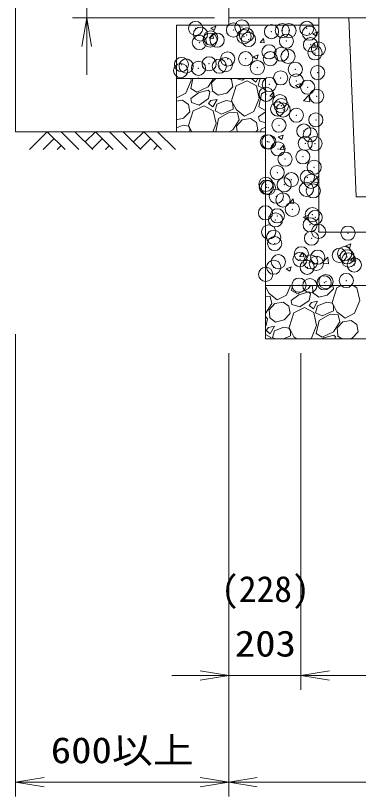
# Model space of a CAD drawing. Units: millimetres at full size; details may follow other scales. Extents: x 37600 to 71200, y -27760 to -4000.
# Drawn here: x 57797 to 58762, y -22896 to -20700 of the extents above; entities that cross this region are included whole.
import ezdxf
from ezdxf.enums import TextEntityAlignment as Align

# ---------------------------------------------------------------- set-up
doc = ezdxf.new("R2010")
doc.units = ezdxf.units.MM
doc.header["$LTSCALE"] = 80.0044
doc.header["$PDMODE"] = 32
doc.header["$PDSIZE"] = 40
for name, color, linetype, lineweight in [('0_2', 4, 'Continuous', 13), ('寸法', 6, 'Continuous', 13), ('ﾊｯﾁﾝｸﾞ', 4, 'Continuous', 9)]:
    doc.layers.add(name, color=color, linetype=linetype, lineweight=lineweight)
doc.styles.add('ＭＳ ゴシック', font='')
doc.styles.get('ＭＳ ゴシック').set_extended_font_data('MS Gothic')

# ---------------------------------------------------------------- blocks, each defined once
blk = doc.blocks.new('open_arrow')
at = {"color": 0, "linetype": 'Continuous', "lineweight": -2}
blk.add_lwpolyline([(7.5, 1.25), (0, 0), (7.5, -1.25)], dxfattribs=at)

msp = doc.modelspace()

# ---------------------------------------------------------------- linework, layer by layer
at = {"layer": '0_2', "color": 3}
msp.add_lwpolyline([(58397, -20706), (62003, -20706), (62003, -18250), (58397, -18250)], close=True, dxfattribs=at)
at = {"layer": '0_2'}
msp.add_lwpolyline([(58250, -21026), (57797, -21026), (57797, -19026)], dxfattribs=at)
at = {"layer": '0_2', "color": 7}
for points in [[(58397, -20706), (58650, -20706), (58650, -20726), (58397, -20726)], [(58250, -20726), (58250, -20876), (58500, -20876), (58500, -21459), (60000, -21459), (60000, -20876), (62150, -20876), (62150, -20726), (59850, -20726), (59850, -21309), (58650, -21309), (58650, -20726)], [(58250, -20876), (58500, -20876), (58500, -21026), (58250, -21026)], [(58500, -21459), (60000, -21459), (60000, -21609), (58500, -21609)]]:
    msp.add_lwpolyline(points, close=True, dxfattribs=at)
at = {"layer": '0_2', "color": 3}
msp.add_lwpolyline([(58770.62, -20706), (58734.96, -20706), (58754.96, -21209), (59745.04, -21209)], dxfattribs=at)
at = {"layer": '寸法'}
for p, q in [((57997, -20866), (57997, -20333)), ((58357, -20706), (57957, -20706)), ((57797, -21596), (57797, -22896)), ((58397, -21649), (58397, -22896)), ((58397, -21649), (58397, -22596)), ((58397, -21649), (58397, -22896)), ((58600, -21649), (58600, -22596)), ((58600, -21649), (58600, -22596)), ((58760, -22556), (58237, -22556)), ((58600, -22556), (61800, -22556)), ((58397, -22856), (57797, -22856)), ((58397, -22856), (62003, -22856))]:
    msp.add_line(p, q, dxfattribs=at)
at = {"layer": 'ﾊｯﾁﾝｸﾞ'}
for p, q in [((58346.17, -20734.89), (58360.18, -20729.52)), ((58346.17, -20734.89), (58356.12, -20741.6)), ((58356.12, -20741.6), (58360.18, -20729.52)), ((58341.53, -20762.9), (58351.17, -20751.41)), ((58353.48, -20763.95), (58351.17, -20751.41)), ((58633.6, -20750.91), (58647.6, -20745.53)), ((58633.6, -20750.91), (58643.55, -20757.62)), ((58643.55, -20757.62), (58647.6, -20745.53)), ((58341.53, -20762.9), (58353.48, -20763.95)), ((58484.98, -20775.45), (58494.62, -20763.96)), ((58484.98, -20775.45), (58496.94, -20776.5)), ((58496.94, -20776.5), (58494.62, -20763.96)), ((58628.43, -20788), (58638.08, -20776.51)), ((58640.39, -20789.05), (58638.07, -20776.51)), ((58628.43, -20788), (58640.39, -20789.05)), ((58465.55, -20815.42), (58479.56, -20810.04)), ((58465.55, -20815.42), (58475.5, -20822.13)), ((58475.5, -20822.13), (58479.56, -20810.04)), ((58276.32, -20917.7), (58291.1, -20881.68)), ((58291.1, -20881.68), (58289.86, -20876)), ((58289.98, -20904.96), (58296.13, -20876)), ((58307.73, -20876), (58311.51, -20874.55)), ((58311.03, -20876), (58311.51, -20874.55)), ((58353.49, -20876), (58338.58, -20899.53)), ((58348.61, -20888.9), (58360.48, -20876)), ((58399.85, -20876), (58404.48, -20879.27)), ((58408.22, -20899.74), (58404.48, -20879.27)), ((58448.6, -20882.89), (58418.1, -20897.27)), ((58434.7, -20881.22), (58418.14, -20876)), ((58442.16, -20876), (58434.7, -20881.22)), ((58474.54, -20897.02), (58448.6, -20882.89)), ((58462.25, -20876), (58461.43, -20877.11)), ((58461.43, -20877.11), (58473.28, -20886.43)), ((58473.28, -20886.43), (58479.07, -20876)), ((58484.7, -20878.22), (58479.58, -20897.34)), ((58490.34, -20876), (58484.7, -20878.22)), ((58306.87, -20914.61), (58289.98, -20904.96)), ((58338.58, -20899.53), (58306.87, -20914.61)), ((58339.14, -20908.91), (58311.4, -20916.85)), ((58343.86, -20914.27), (58339.14, -20908.91)), ((58351.13, -20910.07), (58348.61, -20888.9)), ((58391.11, -20917.71), (58408.22, -20899.74)), ((58418.1, -20897.27), (58404.92, -20938.83)), ((58482.34, -20932.93), (58474.54, -20897.02)), ((58479.58, -20897.34), (58497.68, -20906.29)), ((58497.68, -20906.29), (58500, -20905.3)), ((58584.94, -20895.94), (58598.94, -20890.56)), ((58584.94, -20895.94), (58594.88, -20902.65)), ((58594.88, -20902.65), (58598.94, -20890.56)), ((58250, -20931.06), (58250.16, -20931.18)), ((58250.16, -20931.18), (58276.32, -20917.7)), ((58311.4, -20916.85), (58289.76, -20932.57)), ((58291.72, -20944.37), (58289.76, -20932.57)), ((58343.86, -20914.27), (58339.95, -20932.69)), ((58349.92, -20910.77), (58366.99, -20923.54)), ((58366.99, -20923.54), (58391.11, -20917.71)), ((58481.23, -20956.2), (58489.05, -20919.35)), ((58489.05, -20919.35), (58500, -20913.03)), ((58512.73, -20925.89), (58522.37, -20914.4)), ((58512.73, -20925.89), (58524.69, -20926.94)), ((58524.69, -20926.94), (58522.37, -20914.4)), ((58606.94, -20939.29), (58622.51, -20923.06)), ((58624.7, -20942.08), (58622.49, -20923.08)), ((58250, -20940.51), (58266.86, -20937.71)), ((58266.86, -20937.71), (58283.24, -20949.27)), ((58286.97, -20969.74), (58283.24, -20949.27)), ((58313.46, -20951.22), (58291.72, -20944.37)), ((58327.36, -20952.89), (58296.86, -20967.27)), ((58339.95, -20932.69), (58313.46, -20951.22)), ((58353.3, -20967.02), (58327.36, -20952.89)), ((58346.57, -20938.57), (58340.18, -20947.11)), ((58340.18, -20947.11), (58352.03, -20956.43)), ((58363.92, -20935.02), (58346.57, -20938.57)), ((58352.03, -20956.43), (58363.92, -20935.02)), ((58363.46, -20948.22), (58358.33, -20967.34)), ((58389.81, -20937.86), (58363.46, -20948.22)), ((58404.41, -20940.74), (58389.81, -20937.86)), ((58408.61, -20948.02), (58404.41, -20940.74)), ((58404.92, -20938.83), (58418.41, -20964.99)), ((58408.84, -20962.43), (58408.61, -20948.02)), ((58467.57, -20968.94), (58482.34, -20932.93)), ((58606.91, -20939.32), (58624.7, -20942.08)), ((58269.86, -20987.71), (58286.97, -20969.74)), ((58296.86, -20967.27), (58283.67, -21008.83)), ((58361.1, -21002.93), (58353.3, -20967.02)), ((58358.33, -20967.34), (58376.43, -20976.29)), ((58367.81, -20989.35), (58399.33, -20971.15)), ((58376.43, -20976.29), (58408.84, -20962.43)), ((58399.33, -20971.15), (58421.39, -20972.97)), ((58418.41, -20964.99), (58441.4, -20982.43)), ((58421.39, -20972.97), (58426.34, -20992.74)), ((58441.4, -20982.43), (58467.57, -20968.94)), ((58500, -20970.01), (58481, -20983.81)), ((58498.11, -20965.85), (58481.23, -20956.2)), ((58500, -20964.96), (58498.11, -20965.85)), ((58250, -20992.51), (58269.86, -20987.71)), ((58360.03, -21026), (58367.81, -20989.35)), ((58426.34, -20992.74), (58408.58, -21020.78)), ((58418.61, -21010.14), (58434.51, -20992.88)), ((58434.51, -20992.88), (58458.1, -20988.95)), ((58458.1, -20988.95), (58474.48, -21000.51)), ((58482.97, -20995.61), (58481, -20983.81)), ((58500, -21000.98), (58482.97, -20995.61)), ((58268.56, -21007.86), (58250, -21015.16)), ((58283.16, -21010.74), (58268.56, -21007.86)), ((58287.36, -21018.02), (58283.16, -21010.74)), ((58283.67, -21008.83), (58292.53, -21026)), ((58287.49, -21026), (58287.36, -21018.02)), ((58351.63, -21026), (58361.1, -21002.93)), ((58420.5, -21026), (58418.61, -21010.14)), ((58478.22, -21020.99), (58474.48, -21000.51)), ((58488.1, -21018.51), (58485.73, -21026)), ((58500, -21012.91), (58488.1, -21018.51)), ((57836.12, -21076), (57886.12, -21026)), ((57886.12, -21026), (57936.12, -21076)), ((57925.01, -21026), (57975.01, -21076)), ((57963.9, -21026), (58013.9, -21076)), ((57992.95, -21055.05), (58022, -21026)), ((58022, -21026), (58072, -21076)), ((58060.89, -21026), (58110.89, -21076)), ((58099.78, -21026), (58149.78, -21076)), ((58128.83, -21055.05), (58157.88, -21026)), ((58157.88, -21026), (58207.88, -21076)), ((58196.77, -21026), (58246.77, -21076)), ((58408.58, -21020.78), (58397.59, -21026)), ((58473.44, -21026), (58478.22, -21020.99)), ((58536.27, -21040.97), (58550.28, -21035.59)), ((58536.27, -21040.97), (58546.22, -21047.68)), ((58546.22, -21047.68), (58550.28, -21035.59)), ((57875.01, -21076), (57905.56, -21045.45)), ((58012.39, -21074.5), (58041.44, -21045.45)), ((58148.28, -21074.5), (58177.33, -21045.45)), ((57913.9, -21076), (57925.01, -21064.89)), ((58049.78, -21076), (58060.89, -21064.89)), ((58185.66, -21076), (58196.77, -21064.89)), ((58540.48, -21076.33), (58550.12, -21064.84)), ((58540.48, -21076.33), (58552.44, -21077.38)), ((58552.44, -21077.38), (58550.12, -21064.84)), ((58633.45, -21167.22), (58649.03, -21150.99)), ((58650, -21159.56), (58649.01, -21151.01)), ((58633.43, -21167.25), (58650, -21169.82)), ((58500, -21181.24), (58501.61, -21180.62)), ((58500, -21185.43), (58501.61, -21180.62)), ((58568.23, -21226.77), (58577.87, -21215.28)), ((58580.19, -21227.81), (58577.87, -21215.28)), ((58568.23, -21226.77), (58580.19, -21227.81)), ((58606.99, -21266.52), (58620.99, -21261.15)), ((58616.94, -21273.23), (58620.99, -21261.15)), ((58606.99, -21266.52), (58616.94, -21273.23)), ((58726.37, -21347.05), (58740.38, -21341.67)), ((58726.37, -21347.05), (58736.32, -21353.76)), ((58736.32, -21353.76), (58740.38, -21341.67)), ((58595.98, -21377.21), (58605.62, -21365.72)), ((58607.94, -21378.25), (58605.62, -21365.72)), ((58595.98, -21377.21), (58607.94, -21378.25)), ((58659.97, -21395.15), (58675.55, -21378.91)), ((58677.73, -21397.93), (58675.52, -21378.94)), ((58739.43, -21389.76), (58749.08, -21378.27)), ((58739.43, -21389.76), (58751.39, -21390.8)), ((58751.39, -21390.8), (58749.08, -21378.27)), ((58558.33, -21411.55), (58572.33, -21406.18)), ((58558.33, -21411.55), (58568.28, -21418.26)), ((58568.28, -21418.26), (58572.33, -21406.18)), ((58659.94, -21395.17), (58677.73, -21397.93)), ((58559.32, -21485.67), (58570.26, -21459)), ((58572.98, -21472.93), (58575.94, -21459)), ((58626.97, -21459), (58621.58, -21467.51)), ((58634.13, -21478.04), (58631.86, -21459)), ((58691.22, -21467.72), (58689.63, -21459)), ((58714.35, -21459), (58701.1, -21465.24)), ((58757.54, -21464.99), (58746.54, -21459)), ((58500, -21462.01), (58510.16, -21481.72)), ((58500.36, -21464.75), (58500, -21464.12)), ((58500, -21479.42), (58500.6, -21479.16)), ((58500.6, -21479.16), (58500.36, -21464.75)), ((58510.16, -21481.72), (58533.16, -21499.16)), ((58589.87, -21482.58), (58572.98, -21472.93)), ((58621.58, -21467.51), (58589.87, -21482.58)), ((58622.14, -21476.88), (58594.4, -21484.82)), ((58626.86, -21482.24), (58622.14, -21476.88)), ((58632.92, -21478.74), (58649.99, -21491.52)), ((58674.11, -21485.68), (58691.22, -21467.72)), ((58701.1, -21465.24), (58687.92, -21506.8)), ((58765.34, -21500.9), (58757.54, -21464.99)), ((58500, -21488.62), (58513.15, -21489.7)), ((58513.15, -21489.7), (58518.1, -21509.47)), ((58533.16, -21499.16), (58559.32, -21485.67)), ((58594.4, -21484.82), (58572.76, -21500.54)), ((58574.72, -21512.34), (58572.76, -21500.54)), ((58622.95, -21500.67), (58596.46, -21519.19)), ((58626.86, -21482.24), (58622.95, -21500.67)), ((58646.92, -21502.99), (58629.57, -21506.54)), ((58635.03, -21524.4), (58646.92, -21502.99)), ((58649.99, -21491.52), (58674.11, -21485.68)), ((58750.57, -21536.91), (58765.34, -21500.9)), ((58518.1, -21509.47), (58500.34, -21537.51)), ((58510.36, -21526.87), (58526.26, -21509.61)), ((58526.26, -21509.61), (58549.86, -21505.68)), ((58549.86, -21505.68), (58566.24, -21517.24)), ((58569.97, -21537.72), (58566.24, -21517.24)), ((58596.46, -21519.19), (58574.72, -21512.34)), ((58610.36, -21520.87), (58579.86, -21535.24)), ((58636.3, -21534.99), (58610.36, -21520.87)), ((58629.57, -21506.54), (58623.18, -21515.08)), ((58623.18, -21515.08), (58635.03, -21524.4)), ((58646.46, -21516.19), (58641.33, -21535.32)), ((58672.81, -21505.83), (58646.46, -21516.19)), ((58687.41, -21508.72), (58672.81, -21505.83)), ((58691.61, -21515.99), (58687.41, -21508.72)), ((58687.92, -21506.8), (58701.41, -21532.97)), ((58691.84, -21530.4), (58691.61, -21515.99)), ((58500.34, -21537.51), (58500, -21537.67)), ((58500.9, -21546.88), (58500, -21547.14)), ((58505.61, -21552.24), (58500.9, -21546.88)), ((58512.89, -21548.04), (58510.36, -21526.87)), ((58552.86, -21555.68), (58569.97, -21537.72)), ((58579.86, -21535.24), (58566.67, -21576.8)), ((58644.1, -21570.9), (58636.3, -21534.99)), ((58641.33, -21535.32), (58659.43, -21544.27)), ((58650.81, -21557.33), (58682.33, -21539.13)), ((58659.43, -21544.27), (58691.84, -21530.4)), ((58682.33, -21539.13), (58704.39, -21540.94)), ((58701.41, -21532.97), (58724.4, -21550.4)), ((58704.39, -21540.94), (58709.34, -21560.71)), ((58724.4, -21550.4), (58750.57, -21536.91)), ((58505.61, -21552.24), (58501.7, -21570.67)), ((58511.68, -21548.74), (58528.75, -21561.52)), ((58528.75, -21561.52), (58552.86, -21555.68)), ((58642.98, -21594.18), (58650.81, -21557.33)), ((58709.34, -21560.71), (58691.58, -21588.75)), ((58701.61, -21578.11), (58717.51, -21560.85)), ((58717.51, -21560.85), (58741.1, -21556.93)), ((58741.1, -21556.93), (58757.48, -21568.49)), ((58761.22, -21588.96), (58757.48, -21568.49)), ((58501.7, -21570.67), (58500, -21571.86)), ((58508.33, -21576.54), (58501.94, -21585.08)), ((58501.94, -21585.08), (58513.79, -21594.4)), ((58525.68, -21572.99), (58508.33, -21576.54)), ((58513.79, -21594.4), (58525.68, -21572.99)), ((58525.21, -21586.19), (58520.09, -21605.32)), ((58551.56, -21575.83), (58525.21, -21586.19)), ((58566.16, -21578.72), (58551.56, -21575.83)), ((58570.36, -21585.99), (58566.16, -21578.72)), ((58566.67, -21576.8), (58580.16, -21602.97)), ((58570.6, -21600.4), (58570.36, -21585.99)), ((58629.32, -21606.91), (58644.1, -21570.9)), ((58691.58, -21588.75), (58659.87, -21603.83)), ((58704.13, -21599.29), (58701.61, -21578.11)), ((58744.11, -21606.92), (58761.22, -21588.96)), ((58515.05, -21604.99), (58500, -21596.8)), ((58515.92, -21609), (58515.05, -21604.99)), ((58520.09, -21605.32), (58527.54, -21609)), ((58550.5, -21609), (58570.6, -21600.4)), ((58580.16, -21602.97), (58588.12, -21609)), ((58625.28, -21609), (58629.32, -21606.91)), ((58659.87, -21603.83), (58642.98, -21594.18)), ((58664.4, -21606.06), (58660.36, -21609)), ((58692.14, -21598.13), (58664.4, -21606.06)), ((58696.86, -21603.49), (58692.14, -21598.13)), ((58696.86, -21603.49), (58695.69, -21609)), ((58702.92, -21599.99), (58714.97, -21609)), ((58735.53, -21609), (58744.11, -21606.92))]:
    msp.add_line(p, q, dxfattribs=at)
for p in [(58433.94, -20731.52), (58303.48, -20735.45), (58317.3, -20751.54), (58410.24, -20739.96), (58446.78, -20754.33), (58517, -20744.47), (58547.8, -20741.53), (58566.33, -20742.02), (58616.4, -20735.43), (58623.77, -20748.98), (58314.21, -20775.21), (58344.09, -20768.41), (58345.65, -20762.31), (58364.28, -20768.62), (58440.02, -20758.65), (58452.41, -20766.82), (58559.17, -20771.34), (58626.96, -20781.49), (58649.25, -20793.11), (58510.32, -20801.51), (58545.37, -20808.11), (58563.79, -20814.31), (58639.54, -20804.34), (58263.69, -20837.11), (58277.05, -20841.55), (58341.66, -20834.99), (58370.45, -20841.62), (58387.41, -20837.53), (58393.68, -20821.53), (58444.35, -20820.91), (58513.72, -20820.9), (58261.6, -20854.1), (58311.66, -20847.51), (58477.21, -20846.13), (58583.98, -20850.64), (58646.81, -20859.69), (58542.94, -20874.69), (58586.92, -20883.22), (58511.18, -20893.19), (58618.7, -20900.82), (58502.06, -20920.84), (58644.38, -20926.27), (58540.51, -20941.26), (58534.31, -20962.11), (58545.03, -20952.84), (58549.99, -20964.76), (58587.2, -20979.71), (58641.95, -20992.85), (58538.07, -21007.84), (58608, -21024.36), (58626.37, -21034.75), (58505.24, -21054.5), (58509.73, -21054.77), (58612.01, -21059.02), (58639.52, -21059.43), (58535.64, -21074.42), (58555.39, -21103.24), (58605.46, -21096.65), (58637.09, -21126.01), (58533.21, -21141), (58573.06, -21161.21), (58618.11, -21154.08), (58628.59, -21165.56), (58501.47, -21174.1), (58502.78, -21182.12), (58508.46, -21183.57), (58552.84, -21175.53), (58615.23, -21188.08), (58634.65, -21192.58), (58530.78, -21207.58), (58549.4, -21218.02), (58500.23, -21254.41), (58575.98, -21244.44), (58632.22, -21259.16), (58528.35, -21274.16), (58533.27, -21262.88), (58640.03, -21267.39), (58625.78, -21288.01), (58509.14, -21308.03), (58523.36, -21323.32), (58629.79, -21325.74), (58649.67, -21306.69), (58732.48, -21311.66), (58525.91, -21340.74), (58601.09, -21369.59), (58722.87, -21369.01), (58536.49, -21391.94), (58597.06, -21385.58), (58647.13, -21378.99), (58707.85, -21374.1), (58730.05, -21378.24), (58734.16, -21387.32), (58523.48, -21407.32), (58617.52, -21407.34), (58627.36, -21392.32), (58643.26, -21396.45), (58750.02, -21400.96), (58500.89, -21427.36), (58665.45, -21451.25), (58670.26, -21447.9), (58727.61, -21444.82), (58594.51, -21457.87), (58624.93, -21458.9)]:
    msp.add_point(p, dxfattribs=at)

# ---------------------------------------------------------------- block references
at = {"layer": '寸法', "xscale": 10.7, "yscale": 10.7}
for p, rotation in [((57997, -20706), 270), ((58397, -22556), 180), ((58397, -22856), 180)]:
    msp.add_blockref('open_arrow', p, dxfattribs=dict(at, rotation=rotation))
for p in [(58600, -22556), (58600, -22556), (57797, -22856), (58397, -22856)]:
    msp.add_blockref('open_arrow', p, dxfattribs=at)

# ---------------------------------------------------------------- texts
at = {"layer": '寸法', "color": 3, "style": 'ＭＳ ゴシック'}
msp.add_text('(228)', height=73.31, dxfattribs=at).set_placement((58500, -22276), align=Align.TOP_CENTER)
at = {"layer": '寸法', "style": 'ＭＳ ゴシック', "width": 1.15}
for s, p in [('203', (58500, -22466)), ('600以上', (58097, -22766))]:
    msp.add_text(s, height=73.31, dxfattribs=at).set_placement(p, align=Align.MIDDLE_CENTER)

doc.saveas('drawing.dxf')
